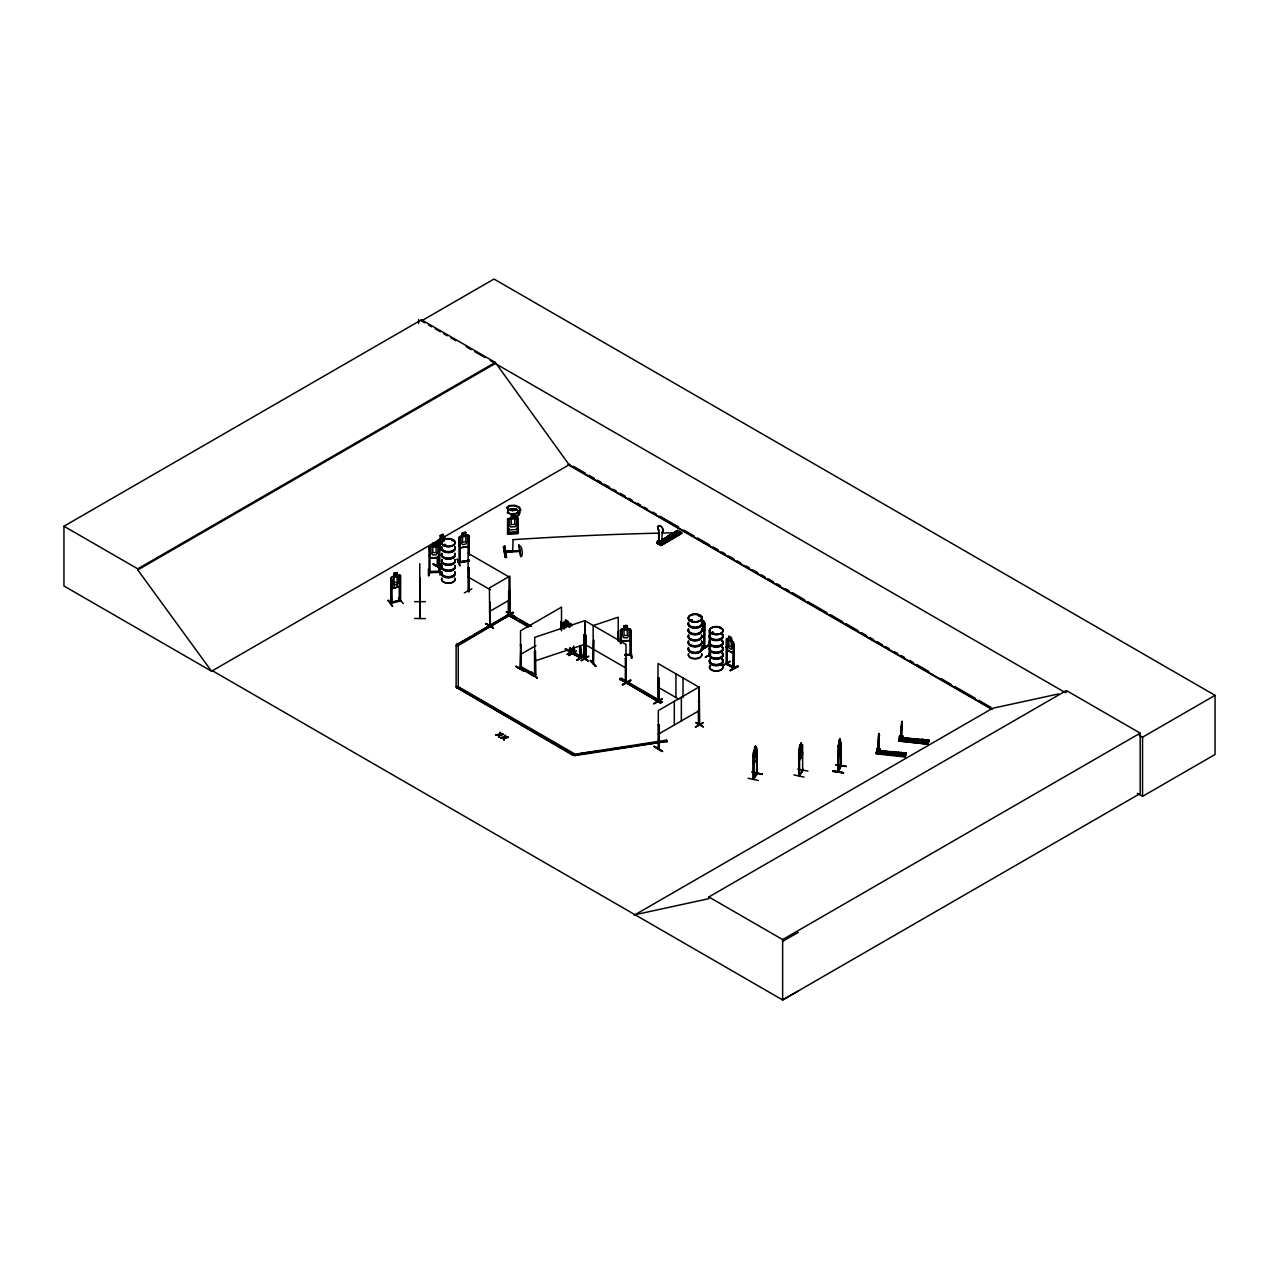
<?xml version="1.0" encoding="UTF-8"?>
<svg xmlns="http://www.w3.org/2000/svg" width="1279" height="1279" viewBox="0 0 1279 1279"><rect width="100%" height="100%" fill="white"/><g stroke="black" fill="none" stroke-linecap="round" stroke-linejoin="round"><path stroke-width="1.5" d="M503.462 546.868L504.661 545.861L506.484 557.404L505.285 557.484L503.462 546.868L505.285 557.484M506.484 557.404L504.613 545.861M520.729 556.589L518.89 545.03L518.89 546.021C522.424 544.31 523.399 557.532 520.729 556.589L518.938 545.03L519.194 545.877M877.026 749.734L878.417 749.094M877.938 749.286L878.417 749.158M900.736 736.992L900.496 736.32M879.312 736.496L878.577 752.26L879.249 734.45M902.047 721.644L901.375 739.454L901.951 721.356L901.071 726.152L901.375 739.454M507.635 512.719L508.514 509.49M511.12 514.254L507.459 512.479M876.707 749.75C877.138 746.169 876.515 756.065 876.962 748.391M899.888 736.512L903.038 736.176L902.047 740.797C903.534 737.152 895.188 739.406 902.047 739.262M505.525 551.009L519.85 550.625L505.541 551.92L505.541 550.929L505.637 552.384L519.866 551.457L519.754 550.05M659.884 540.633L659.612 544.023L659.66 540.857L660.428 541.129L659.197 541.992L658.669 529.922A3.629 2.11 59.5 0 1 658.669 525.749A3.629 2.11 59.5 0 1 662.33 527.811A3.629 2.11 59.5 0 1 662.33 532L661.627 543.191L658.669 541.353L659.596 541.529M899.345 736.672L899.633 736.112M505.621 552.224L519.85 550.53L519.866 551.393M838.081 754.274L838.369 756.56L840.815 748.391M893.302 753.891C892.934 749.654 896.323 756.177 892.726 752.707M894.996 753.395L893.717 752.564L892.678 753.491M917.714 740.509L916.404 741.133L915.428 740.077M917.81 740.573L916.835 739.518L915.428 740.317M838.001 771.829L841.086 765.673M838.049 771.876L837.969 746.488L840.415 740.157L840.783 765.993M841.23 766.105L841.198 742.364M832.981 770.709L843.485 772.804L832.837 771.429M899.713 739.134L899.505 736.944M802.253 756.081L799.151 760.429L798.831 758.271L799.119 760.557L802.221 756.033L802.636 752.596M877.01 751.397L877.282 750.213L906.267 753.507M899.057 741.021L927.994 744.17L899.041 741.069L899.313 739.886L899.105 740.685L928.138 743.691L929.018 740.189L926.092 739.87L925.101 743.259L926.092 739.87M905.18 756.976L905.452 755.793L876.387 752.739M902.287 755.761L903.278 752.676L906.219 752.995L906.012 754.114L877.154 751.013M927.978 744.17L929.018 740.189M928.058 743.579L899.201 739.933L900.032 737.328L929.018 740.493L900.08 737.551M929.018 740.493L928.778 741.628M390.527 603.368L400.615 601.018M748.151 778.24L758.351 780.494M793.891 774.882L804.075 777.12M493.342 627.813L485.652 623.369L493.374 627.781M485.62 623.8L493.374 628.277M590.434 660.54L595.87 666.343M905.388 756.321L876.451 753.235M877.266 750.421L906.219 753.459M899.297 740.093L928.026 743.275M899.936 738.207L928.97 741.037L899.761 738.159L899.761 735.569M905.196 756.976L876.243 753.875L876.515 752.692L905.228 756.081L906.219 752.995M443.733 544.998L445.076 544.87M444.421 544.87L444.74 544.119M445.731 544.742L443.765 544.742M451.903 540.713L452.622 540.761M690.42 620.443L691.475 619.915M692.387 620.747L691.939 620.187M699.341 616.094L698.478 616.142M713.362 633.089L712.115 632.306L711.939 633.217M713.298 632.593L712.147 632.386M712.867 632.274L713.586 633.089M719.917 628.069L720.669 628.644M838.896 743.531L838.864 740.589L838.416 772.02L840.911 766.025M753.859 778.863L753.523 778.687M753.859 778L753.059 778.335M756.465 774.083L756.465 773.219M799.359 775.09L799.183 776.049L799.247 774.466M799.583 775.49L799.567 751.796M802.237 769.894L803.068 769.35L802.652 770.837L802.636 744.778M659.836 540.857L659.245 541.96M659.628 541.049L658.749 541.241M535.501 675.2L535.357 651.267L534.51 651.555L534.606 675.44L535.23 674.928M584.823 657.87L586.086 658.253L584.983 657.774M507.459 512.799L508.387 509.458M516.029 666.839C540.489 679.98 499.977 656.575 523.766 671.203M516.38 666.567L524.182 671.011M654.081 746.744C679.437 761.501 637.629 736.176 661.819 751.109M654.432 746.472L662.234 750.917M433.245 564.439C457.674 577.357 416.586 554.782 441.207 568.276M877.234 750.149L876.371 753.507M879.249 752.068L876.387 751.508L876.323 753.299L905.372 756.385L906.219 753.299M880.16 749.222L877.234 748.902M879.328 753.059L880.16 750.453M895.78 752.18L892.838 751.556L891.847 754.642M895.78 751.876L894.788 754.962M903.038 736.176L900.032 736.096M898.386 752.164L897.394 755.553L898.386 752.164L901.327 752.468L900.336 755.873L901.327 752.468M902.974 737.647L902.127 740.253L902.127 739.022M918.578 739.374L915.652 738.75L914.661 741.836M918.578 739.07L917.587 742.156M921.184 739.342C919.217 747.56 920.416 735.793 924.125 739.965M924.125 739.662L923.134 742.747M798.799 758.351L798.72 750.485L802.125 744.33L801.309 745.833L801.246 742.731L799.359 749.526L800.014 756.321L801.853 751.253L801.198 745.801M659.037 541.145L660.22 540.953M390.846 578.124L391.79 588.612L399.416 586.613L400.487 583.368M703.594 632.402L704.601 630.083M703.738 632.481L704.521 630.019M732.947 653.169L733.954 650.851M733.091 653.249L727.143 649.812L726.312 646.534L727.08 649.876L733.011 653.297L733.874 650.787M458.713 561.753C490.896 557.42 436.363 565.462 469.041 560.873M468.098 560.41L468.354 561.289L468.929 560.01M531.281 672.738L537.244 678.046L532.656 674.097M531.696 672.21L537.164 677.998L531.712 672.178M499.098 737.056L499.881 734.642L503.159 734.21L499.881 735.137L499.098 737.056L499.114 734.69M504.086 739.438L504.869 737.519L508.147 737.104L504.869 738.015L504.086 739.933L503.462 739.086L504.086 739.933M498.49 736.704L500.009 732.387L500.617 733.251L500.009 732.387M500.009 732.883L499.226 734.785L495.9 735.201L499.226 734.29M508.147 737.583L504.981 737.599L504.981 735.265L504.214 737.663L500.888 737.599L504.214 737.168L504.102 738.063L500.888 738.095M631.011 637.629L629.796 640.571L621.434 640.891L620.331 638.029M631.011 637.55L629.796 640.571L621.434 640.891M387.841 600.73L388.4 600.123L392.829 606.342M392.269 606.454L388.256 600.586M429.089 555.086L430.176 557.948L438.537 557.708L439.64 554.702M438.537 557.708L439.768 554.782M499.993 734.722L500.617 732.755M503.462 739.582L504.102 737.567L500.888 737.599M504.869 738.015L505.605 735.633M593.552 639.82L593.36 663.865L593.744 640.012M457.179 559.259L460.216 565.622M459.705 565.814L457.258 559.211M705.592 657.326L710.229 654.624M471.871 588.82L464.309 592.912M576.174 651.059L568.979 655.264M576.541 651.171L568.899 655.647M581.21 660.827L588.804 656.351M654.193 703.482L661.771 699.053M839.04 740.765L839.775 738.607L839.871 741.692L840.527 740.173M839.04 741.74L839.6 740.557M838.976 743.515L837.937 746.52M838.704 747.751L838.528 771.908M838.273 756.401L840.543 751.892M832.837 771.525L832.981 770.693M835.938 764.762L846.314 766.265M390.639 603.352L391.79 603.288L391.534 579.451L391.694 603.32L390.734 603.592L390.734 578.108L391.774 576.797L399.384 574.895L400.535 575.614L400.455 601.13L399.352 601.098L400.359 600.842L400.375 575.614M400.615 600.155L399.464 600.219L400.455 599.947M469.041 567.876L468.066 567.636L469.041 567.876L469.121 591.585L467.97 591.282L468.322 590.227M468.114 591.362L468.114 537.372L469.153 537.42L468.114 537.372M508.355 600.395L508.355 614.655C507.379 612.529 510.593 614.512 508.674 613.536M508.259 614.544L509.314 614.703M569.89 647.989L569.826 651.97L570.818 651.251M565.574 649.156L570.93 652.226L567.077 649.396M580.314 646.135C584.711 669.269 579.067 650.883 573.312 653.169M573.791 653.329L579.803 656.511M534.75 675.408L534.702 637.358L584.887 620.635L585.718 659.277L586.006 635.407L585.047 635.167L586.006 635.407M625.719 681.099L626.294 682.315M657.918 701.516L658.014 663.497L699.005 687.159L698.862 725.545L699.293 701.276L699.565 725.177L699.133 724.074M658.014 701.531L659.069 701.787L658.973 678.11L658.014 677.87L658.973 678.11M698.973 725.241L698.222 723.882L698.942 724.33M659.277 724.681L658.317 724.937L659.277 724.681L659.356 748.295L658.317 748.599L658.317 710.564L699.293 686.887L699.373 724.889M429.152 575.662L428.593 568.915L428.609 575.614M704.601 646.838L703.866 646.471M709.349 655.344L710.5 655.647L709.717 631.538L710.229 655.791L709.349 655.344L710.309 629.364L709.493 630.083M726.888 664.488C729.27 663.609 724.681 662.458 727.127 663.673M726.616 640.267L726.536 663.881L734.242 668.277L733.443 644.216L733.171 668.118L733.443 652.098M513.135 539.45L513.279 539.658A1429.81 541.752 2.4 0 1 658.509 533.135M513.087 539.498L512.719 550.849M512.575 508.594L508.562 509.697M438.489 539.658L437.674 547.012M520.457 668.022L521.033 667.382M520.313 668.613L521.32 668.453L520.457 668.885L520.537 630.803L561.513 607.141L561.513 630.803M659.372 747.48L658.237 747.783L659.085 747.528M518.299 526.5L516.524 529.522L509.426 529.938L507.651 527.124M756.513 774.131L756.896 749.878L757.344 773.635L753.507 779.423L753.523 777.824M753.827 755.17L753.891 778.911M756.8 772.724L753.091 779.343L752.995 753.859L755.521 746.089L755.585 749.19M762.396 774.259L752.036 771.908L762.412 774.307M797.76 769.031L807.96 771.093M799.967 744.65L798.688 750.501L798.815 775.985L803.052 769.462M755.633 746.121L753.635 752.883L753.491 779.359M754.482 748.215L755.265 747.064L754.482 749.19M755.633 749.03L756.385 747.703M753.427 752.244L756.497 747.719M752.915 756.624L756.8 750.869M800.222 744.842L801.309 742.923M800.222 745.817L800.99 743.691M798.656 753.267L802.525 747.512M692.227 620.859L690.948 620.954L691.315 619.787M507.747 534.03C506.196 531.712 519.338 530.913 518.107 533.455L507.555 534.046L507.587 519.002L508.562 518.954L508.45 533.679M507.475 533.807L518.331 533.375L518.171 518.379L517.196 518.443L517.371 533.503L517.084 532.368M459.769 538.779L459.8 562.728L459.88 538.987L458.825 538.939L459.88 538.987M701.915 628.613L703.178 627.014L702.091 616.878L701.995 619.835M629.876 631.346L630.883 631.522L629.876 631.346L630.019 655.28C629.06 653.713 631.922 653.825 630.019 654.384M515.757 509.266L512.543 508.786L516.124 508.978M428.881 572.432L439.624 572.065M840.99 766.569L840.942 742.923M590.37 660.987L595.662 666.471M756.848 773.555L753.875 778.16M509.41 614.847L509.905 590.482L510.225 614.368L509.905 576.094L489.425 587.924L489.761 626.166L490.033 602.265M508.498 509.761L506.596 507.571L509.33 505.557L514.654 505.253L519.434 507.044L520.857 510.321L516.508 513.806L511.088 514.238L507.699 512.527M630.867 631.298L630.787 655.248L631.011 629.812L629.748 628.756C625.063 630.707 629.876 622.777 623.88 626.071L623.896 629.044L620.331 630.163L620.235 643.545M620.459 630.259L621.53 629.236M756.96 774.131L756.8 748.119M535.645 674.465L533.535 676.271L520.697 667.974M699.533 725.161L698.526 724.522L699.357 724.186M894.9 753.315L893.589 753.699M507.651 519.354L508.834 518.315L517.116 517.835L518.299 518.73M507.587 532.927L517.084 532.624M518.187 532.56L517.371 532.64M511.088 513.806L516.077 513.407L520.041 510.225L518.73 507.347L514.478 505.749M630.851 654.352L624.712 654.576M429.968 572.64L429.968 548.739L428.993 548.755L429.968 548.739M438.649 571.281L439.752 572.337L439.752 546.9L438.505 545.909L430.208 546.133L429.073 547.204L429.009 572.64L439.528 572.368M438.649 572.145L428.929 571.809M439.608 571.505L438.697 571.521M713.522 632.961L711.987 633.089M507.299 507.827L509.777 505.988L514.51 505.733M567.38 625.703L569.906 626.118M567.38 625.847L568.228 625.255M563.879 622.026C561.321 622.521 569.171 623.465 569.779 625.399M709.333 632.881L710.069 632.338M399.544 600.155L390.543 602.473L391.79 602.681M658.781 541.72L663.05 543.863L662.746 542.152L660.651 544.614L657.374 542.76L659.165 540.122L657.07 541.353L656.846 543.159M663.05 542.312L660.955 543.543L660.651 545.27L681.531 532.943L677.646 530.753L656.766 543.111L677.646 530.449L681.515 532.64L681.851 533.455L661.243 545.621L657.086 543.095M678.605 531.68L677.646 530.753M681.291 533.199L680.78 532.512L659.9 544.838L660.987 545.286L681.531 532.943M509.873 614.512L510.177 590.626M506.26 611.874L514.126 616.222L506.42 611.81M509.953 613.648L456.731 644.712M489.761 624.903L489.713 625.751M490.097 625.959L489.761 602.105M658.701 541.641L658.669 529.922M662.33 532L662.17 532.096A3.629 2.11 59.5 0 0 662.17 527.907A3.629 2.11 59.5 0 0 658.509 525.845A3.629 2.11 59.5 0 0 658.509 530.018M658.413 543.351L658.413 540.761L659.788 541.321M668.118 536.061C679.565 541.097 662.57 536.684 670.212 534.83L674.081 537.34L670.212 534.83M672.067 533.743C683.514 538.763 666.519 534.35 674.161 532.512L678.046 535.006L674.161 532.512M675.552 531.68C686.999 536.716 670.004 532.304 677.646 530.449M657.854 543.527L677.854 531.249M657.342 543.431L678.398 531.185M657.598 543.591L676.719 532.4M676.991 532.719L658.014 543.815L657.054 542.904M659.9 544.838L680.78 532.512M660.236 544.854L681.515 532.64A1429.81 541.752 2.4 0 0 662.058 533.039M709.253 640.731L710.117 644.024M420.215 618.46L420.151 578.028M508.626 590.738L508.674 614.4M505.876 617.341C503.83 614.751 515.117 613.121 513.087 612.193M513.135 612.273L505.493 616.702M506.676 616.446L513.135 612.593M507.411 616.51L513.487 612.849M520.185 668.741L520.953 644.616L521.224 668.533M521.224 644.776L520.265 645.032M560.554 629.364L561.257 621.37L560.826 629.524M565.51 623.065L565.606 620.107L568.132 621.562L569.235 626.262M568.132 621.562L565.51 620.155L564.327 628.9M563.719 628.692L563.975 624.6M568.132 624.472L567.972 621.658M570.85 651.315L565.302 648.709M574.639 649.588L566.981 654.528L574.671 649.972M572.784 652.866L573.52 654.097L573.44 648.133M580.57 657.822L572.64 653.649L580.394 658.014M584.359 655.216L576.701 660.172L583.24 656.83M576.781 660.124L584.391 655.615M583.208 656.766L577.133 660.396M585.238 658.637L585.478 658.669M625.335 682.187L625.607 658.269L626.039 682.49M626.294 658.669L625.335 658.429M626.294 681.451L625.367 681.307M630.499 680.476C605.782 693.538 647.622 671.011 622.841 684.889M622.489 684.649L630.115 680.14M658.557 701.068L658.797 701.116M659.42 700.62C670.931 693.41 642.873 709.781 658.397 701.404M699.565 701.42L698.606 701.675M696.064 722.507L703.386 726.68M695.44 727.303L703.13 722.939M703.082 722.507L695.408 726.92M212.506 670.788L211.674 671.283L63.95 585.99L63.95 526.229L421.494 319.798L495.309 362.405L569.123 464.789L991.737 708.79M421.494 319.798L421.494 320.901L493.998 279.046L1215.05 695.344L1215.05 754.498L1142.547 796.353L1137.367 793.348M63.95 526.229L137.764 568.835L495.309 362.405M798.288 991.033L782.636 999.954L212.41 670.74L211.563 671.219L137.764 569.938L495.309 363.508M211.563 671.219L439.88 539.402M443.317 537.42L569.954 464.309M489.425 611.586L509.905 599.755M458.442 643.721L470.4 636.83M473.806 634.848L507.971 615.135L528.451 626.966M456.731 687.526L458.234 686.663L574.367 753.715L574.895 755.633L666.983 741.34L666.455 740.173L572.88 754.578L456.731 687.526L572.88 755.313L574.367 753.715M456.731 688.262L458.234 687.399L495.804 709.094M569.826 626.166L569.906 623.209L569.906 626.326L568.723 626.518M568.1 625.175L569.986 626.278M520.537 654.464L535.901 645.591M572.337 624.712L569.826 623.257M522.216 667.27L520.729 668.134L533.535 675.536L535.022 674.672L522.216 667.27L520.601 668.885M699.565 615.423L702.091 616.878M701.915 619.883L704.601 622.265L704.489 647.718L704.793 623.848L703.834 623.592L703.866 647.334M704.793 623.848L703.834 623.592M619.58 678.925L621.066 678.078L662.058 701.739L660.556 703.338L619.58 678.925L660.556 702.603L662.058 701.739M619.58 679.677L621.066 678.813L631.314 684.729M709.413 629.987L709.461 655.44M709.413 637.805L710.197 641.147L709.589 637.789M700.892 649.348L708.614 644.952L700.892 649.844M700.94 649.428L708.63 644.984M708.998 645.639L701.324 650.1L708.646 645.367M728.998 636.334L728.998 639.244L726.312 638.733L726.344 664.169L733.954 668.469L733.954 643.033L731.428 640.555M710.277 654.288L705.241 657.198L710.133 654.944M734.13 644.616L733.171 644.36M722.555 666.183L730.245 661.243L722.555 665.688M733.091 667.366C739.406 668.341 715.265 658.621 733.842 667.622M730.245 670.116L737.967 665.719L730.341 670.612M730.293 670.516L738.351 666.423L730.245 670.612M658.317 734.226L699.293 710.564M634.192 915.22L992.584 708.294L1058.612 693.937M635.023 914.725L708.838 898.673L708.838 896.963L1066.382 690.532L1140.197 733.139L1140.197 793.524L782.636 999.954L782.636 939.569L1140.197 733.139M1066.382 692.243L1065.551 692.738L490.161 360.534M1139.125 735.217L1142.547 737.2L1215.05 695.344M436.203 546.037L436.203 543.063L432.638 543.159L432.766 546.229L430.975 547.252L430.975 552.688L432.766 554.958L436.091 554.862L437.866 552.496L438.521 539.738L444.357 536.269L445.348 536.844M782.636 941.296L798.288 932.375M440.312 550.386L440.152 535.725L442.79 534.334L442.71 537.196M442.694 534.478L440.152 535.725M440.312 539.706L442.694 538.363M437.386 546.661L438.089 542.328L438.361 546.437M438.361 542.488L437.386 542.728M438.169 565.334L441.223 563.639M441.479 563.799L437.706 565.686M438.441 565.494L437.306 566.437L437.386 556.525M441.479 564.407L437.642 566.549L437.642 556.685M535.469 674.321L534.414 674.385L535.357 674.065M535.629 675.152L535.357 651.267M583.863 657.886L584.855 657.902M584.823 658.733L583.752 658.797L583.848 635.103L584.887 635.008L584.039 635.295M515.229 516.524L518.075 515.245L519.258 512.543L518.075 510.705M515.981 509.026L520.073 512.527L518.746 515.533L515.405 516.94M520.793 668.277L520.953 644.616M658.957 748.199L659.005 724.538M437.93 565.989L438.361 556.285M399.544 601.018L399.464 577.421L400.359 577.181M515.693 509.298L518.171 510.689M437.978 566.005L438.089 556.125M617.805 639.34L618.221 631.602L618.412 641.291M535.549 651.459L534.51 651.555M582.664 655.663L588.164 661.083L583.895 658.685L584.807 658.445L584.695 634.816M535.389 674.88L534.414 674.385M534.702 661.019L584.887 644.296M438.745 571.217L429.104 571.489L429.025 572.688M468.194 560.122L469.073 560.314M917.027 741.117L917.619 739.806M397.177 575.566L398.808 576.11L398.808 581.545L397.177 584.295L394.14 585.079L392.525 583.176L393.98 573.312L397.289 572.528L397.289 575.438M393.98 573.312L397.177 572.656L397.177 587.205M394.14 577.325L397.177 576.525M394.14 582.76L397.177 581.961M391.79 588.612L399.416 586.613M391.694 579.659L390.798 579.883M403.285 603.592L398.393 597.917M390.734 602.729L399.352 600.49M400.455 600.267L399.56 600.459M508.466 509.777L512.655 508.722M713.17 633.169L712.307 632.865M512.479 510.673L507.939 509.889M659.085 747.288L658.557 748.807L658.589 725.081M468.258 591.09L469.105 591.506L468.338 567.476M658.333 700.508L658.685 701.979M709.637 654.288L710.133 655.807M733.363 666.967L733.842 668.485M462.422 532.831C470.912 532.336 459.369 531.057 462.454 535.821L459.001 537.372L459.081 562.856L458.873 561.993M465.876 535.246L469.297 535.693L469.153 555.182M460.136 547.78L468.018 546.453M469.153 561.097L459.065 562.824M390.91 602.681L390.734 603.592M578.3 753.875L590.051 752.148M593.968 751.572L599.851 750.709M603.768 750.133L607.685 749.558M611.602 748.982L617.485 748.119M621.402 747.544L625.319 746.968M629.236 746.376L633.153 745.801M637.07 745.225L642.953 744.362M646.87 743.786L650.787 743.211M654.704 742.635L660.588 741.772M574.895 754.898L666.983 741.34M838.48 771.157L838.736 770.486M503.159 734.21L499.993 734.226L499.881 735.137M495.9 734.722L503.159 734.706M495.9 735.201L499.114 735.185M504.981 737.104L508.147 737.104M695.712 722.635L703.45 727.048M593.344 663.833L593.12 625.591L618.221 617.213L618.221 640.875M508.61 519.162L507.587 519.002M517.244 518.65L518.171 518.379M519.866 550.737L505.621 551.457M468.849 591.745L468.769 568.036M509.138 614.144L508.291 613.744M565.302 649.316L570.674 652.386L570.85 648.229M579.883 657.422L579.883 645.591M585.318 658.669L585.318 635.008M658.653 701.931L658.717 678.27M704.089 646.247L704.521 647.654M621.466 629.14L629.748 628.756M621.226 631.666C619.58 630.643 622.697 640.635 621.226 643.497M630.787 651.874L631.938 658.173L631.187 651.858M624.712 655.2L630.851 654.912M624.728 655.424L630.883 655.184M438.649 548.483L439.64 548.675L438.649 548.483L438.777 572.4M438.457 557.548L430.256 557.772L429.2 547.236M439.48 568.595L440.088 575.23M414.524 601.674L425.395 601.658M414.524 618.46L425.395 618.62M456.123 645.575L458.234 645.575L509.458 615.263L458.234 644.84L456.123 644.84L456.123 687.399L458.234 687.399L458.234 644.84L456.731 643.976M456.123 686.663L458.234 686.663M430.08 571.521L430.08 572.384M587.732 661.147L582.153 655.344M902.175 721.372L901.231 728.47M926.843 741.42L899.808 738.591L900.08 737.391L899.169 740.685M928.17 743.579L899.121 740.493L899.201 738.702M878.433 741.276C879.856 717.903 876.515 754.29 878.577 752.26M876.962 750.981L906.171 753.843L878.945 751.604M835.826 764.954L846.33 766.601M442.694 537.404L443.973 537.644L443.973 541.273M799.599 774.786L803.068 770.262L799.215 776.001L799.215 751.732M752.068 772.276L762.236 774.498M756.912 755.953C757.871 757.983 752.676 767.736 753.059 761.724M671.699 535.933L670.26 537.036M670.516 536.908L671.955 535.805M691.651 619.787L692.531 620.443M630.659 651.443L631.346 658.205M570.562 652.386L570.594 648.389M917.395 739.917L915.7 739.997L916.1 741.085M704.217 647.126L704.089 623.449M399.512 601.306L399.464 577.421M713.426 632.354L712.147 632.785M517.387 509.745L512.687 510.705M437.866 547.06L436.091 546.133L436.075 543.159M658.413 540.761L662.746 543.383L662.746 542.152M659.788 543.911L658.605 543.239L658.605 540.649M567.972 625.527L565.606 624.184L565.606 627.813M699.261 701.372L698.302 701.132L699.005 701.531M563.719 624.76L563.016 624.36L563.288 628.149M588.484 656.223L581.29 660.444M658.973 701.771L658.285 677.71M421.494 320.901L424.932 322.884M428.369 324.866L431.806 326.848M435.228 328.831L440.376 331.805M443.813 333.787L447.25 335.769M450.688 337.752L455.836 340.726M466.132 346.673L471.28 349.647M474.717 351.629L485.013 357.56M573.408 466.291L585.478 473.262M588.932 475.26L594.111 478.25M597.549 480.233L601.002 482.231M604.455 484.213L609.635 487.203M613.089 489.202L616.526 491.2M619.979 493.182L625.159 496.172M628.613 498.171L632.05 500.153M637.23 503.143L640.683 505.141M644.136 507.123L647.574 509.122M652.754 512.112L656.207 514.094M659.66 516.092L678.637 527.044M683.801 530.034L694.161 536.013M697.599 537.995L709.685 544.966M713.122 546.964L718.302 549.954M721.756 551.936L725.209 553.935M728.662 555.933L733.826 558.907M737.28 560.905L740.733 562.904M745.897 565.878L749.35 567.876M752.803 569.874L757.983 572.864M761.437 574.847L764.874 576.845M768.327 578.827L773.507 581.817M776.961 583.816L780.398 585.798M785.578 588.788L789.031 590.786M792.484 592.769L804.555 599.739M808.008 601.738L826.985 612.689M830.423 614.687L842.509 621.658M845.947 623.64L858.033 630.627M861.47 632.609L866.65 635.599M870.104 637.597L873.557 639.58M877.01 641.578L882.174 644.568M885.628 646.55L889.081 648.549M894.245 651.539L897.698 653.521M901.151 655.519L904.605 657.502M909.785 660.492L913.222 662.49M916.675 664.472L928.746 671.459M940.832 678.43L951.176 684.393M954.63 686.391L975.333 698.334M978.771 700.332L990.857 707.303M567.988 464.629L991.992 709.429M699.981 616.334L701.5 617.213M727.143 638.269L732.947 641.626M701.02 644.712L704.393 646.774M729.813 661.499L722.507 665.704M701.02 645.335L704.745 647.446M468.066 553.247L509.058 576.925L508.898 614.959M468.066 576.925L490.273 589.731M585.047 644.456L626.039 668.118M658.014 687.159L678.781 699.149M531.664 626.342L509.522 613.504M511.168 615.263L516.284 618.221M519.706 620.187L529.954 626.102M634.736 686.695L655.232 698.526M658.637 700.492L662.058 702.475M528.451 626.23L507.971 615.135M523.814 668.933L535.022 675.408M499.226 711.076L511.184 717.967M514.59 719.949L574.895 755.633M505.605 736.128L504.981 735.265M708.838 896.963L782.636 939.569M442.79 534.334L442.694 541.992M440.152 538.635L439.033 540.425L439.033 545.861L440.312 547.476M433.549 564.247L441.207 568.771M400.535 575.614L399.384 574.895M469.185 535.757L468.018 534.91L460.136 536.237L459.033 537.436L459.033 545.238L460.088 547.956L468.13 546.613L469.297 543.511M672.146 536.189C668.517 533.887 671.155 539.53 672.258 536.109M580.586 657.79L580.57 645.991M726.392 664.153L726.264 663.177M507.251 507.747L508.546 509.937M579.659 657.646L579.611 645.735M569.938 652.002L570.162 647.829M590.434 660.54L595.87 666.007M569.747 627.334L568.979 627.078M703.626 620.779L704.521 622.313M659.069 541.513L659.165 540.122M753.635 758.319L754.274 759.694L756.113 754.61L755.521 746.089M666.983 742.092L666.455 740.173M879.153 734.162L879.568 735.681M838.432 750.933L838.896 752.26L840.207 747.08L839.759 738.766M753.107 761.644L753.523 763.819M837.969 754.258L838.257 756.544M623.88 626.071L624.008 629.14L622.233 630.179L622.233 635.615L624.008 637.869L627.334 637.741L629.108 635.359L629.108 629.923L627.334 629.012L627.334 626.039M428.545 575.678L428.625 568.899M901.008 728.438L901.151 739.422M878.209 741.26L878.353 752.228M1142.547 737.2L1142.547 796.353M900.016 735.601L900.016 738.191M899.457 736.512L899.457 739.102M880.24 748.982L879.249 753.603L879.328 751.828M877.218 748.407L877.218 750.997M731.348 640.603L731.428 637.645L728.918 636.191L727.655 644.968L728.918 648.021L731.268 649.38L732.531 647.782L732.531 642.346L731.268 637.741M727.303 648.549L727.127 664.536L727.048 640.827M701.915 620.859L701.915 626.294M698.302 710.628L698.526 725.385M683.002 677.918L683.002 697.631M681.355 697.247L681.355 720.924M675.952 673.857L675.952 697.519M674.305 701.324L674.305 724.985M625.879 682.49L626.039 644.456L585.047 620.795L585.047 658.925M625.607 658.269L625.719 681.963M617.997 631.938L617.997 639.532M585.75 635.567L585.83 659.277M583.848 635.103L583.943 658.989M573.711 646.007L573.44 654.049L572.736 647.734M573.008 647.59L573.008 653.505M563.064 622.617L563.064 628.565M561.257 621.37L561.257 628.964M509.33 591.138L509.138 615.007M508.562 528.195L508.498 534.03M469.041 537.212L469.041 554.958M465.844 532.272L465.764 535.357L467.474 536.045L467.474 541.481L465.764 544.087L462.566 544.63L460.856 542.584L460.856 537.148L462.566 535.901L462.534 532.911M438.089 542.328L438.089 546.277M419.768 563.655L419.768 618.46M418.601 319.574L418.601 323.491M394.028 573.376L394.14 588.004M137.764 568.835L137.764 569.938M722.219 640.891A6.875 3.965 0 0 1 716.272 646.838A6.875 3.965 0 0 1 710.309 640.891M722.139 641.291A6.779 3.917 0 0 1 716.272 647.158A6.779 3.917 0 0 1 710.405 641.291M722.107 646.391A6.747 3.901 0 0 1 716.272 652.226A6.747 3.901 0 0 1 710.421 646.391M722.107 646.774A6.747 3.901 0 0 1 716.272 652.61A6.747 3.901 0 0 1 710.421 646.774M722.219 634.352A6.875 3.965 0 0 1 716.272 640.315A6.875 3.965 0 0 1 710.309 634.352M722.139 640.203A6.779 3.917 0 0 1 716.272 646.071A6.779 3.917 0 0 1 710.405 640.203M722.123 634.768A6.763 3.901 0 0 1 716.272 640.619A6.763 3.901 0 0 1 710.405 634.768M722.219 640.555A6.875 3.965 0 0 1 716.272 646.503A6.875 3.965 0 0 1 710.309 640.555M722.219 634.016A6.875 3.965 0 0 1 716.272 639.98A6.875 3.965 0 0 1 710.309 634.016M722.123 633.665A6.763 3.901 0 0 1 716.272 639.532A6.763 3.901 0 0 1 710.405 633.665M722.219 659.5A6.875 3.965 0 0 1 716.272 665.448A6.875 3.965 0 0 1 710.309 659.5M722.139 659.9A6.779 3.917 0 0 1 716.272 665.767A6.779 3.917 0 0 1 710.405 659.9M722.107 665.016A6.747 3.901 0 0 1 716.272 670.867A6.747 3.901 0 0 1 710.421 665.016M722.107 647.382A6.747 3.901 0 0 1 716.272 653.233A6.747 3.901 0 0 1 710.421 647.382M722.155 665.368A6.795 3.917 0 0 1 716.272 671.251A6.795 3.917 0 0 1 710.389 665.368M722.155 647.03A6.795 3.917 0 0 1 716.272 652.914A6.795 3.917 0 0 1 710.389 647.03M722.219 652.961A6.875 3.965 0 0 1 716.272 658.925A6.875 3.965 0 0 1 710.309 652.961M722.123 658.813A6.763 3.901 0 0 1 716.272 664.664A6.779 3.917 0 0 1 710.405 658.813A6.763 3.901 0 0 0 716.272 664.664A6.779 3.917 0 0 0 722.139 658.813M722.123 653.377A6.763 3.901 0 0 1 716.272 659.229A6.763 3.901 0 0 1 710.405 653.377M722.219 659.165A6.875 3.965 0 0 1 716.272 665.112A6.875 3.965 0 0 1 710.309 659.165M722.219 652.626A6.875 3.965 0 0 1 716.272 658.589A6.875 3.965 0 0 1 710.309 652.626M722.123 652.274A6.763 3.901 0 0 1 716.272 658.141A6.763 3.901 0 0 1 710.405 652.274M701.579 634.992A6.731 3.885 0 0 1 695.073 639.884A6.731 3.885 0 0 1 688.566 634.992M701.611 623.369A6.763 3.901 0 0 1 695.073 628.277A6.763 3.901 0 0 1 688.534 623.369M701.611 622.265A6.763 3.901 0 0 1 695.073 627.19A6.763 3.901 0 0 1 688.534 622.265M701.611 629.892A6.763 3.901 0 0 1 695.073 634.816A6.763 3.901 0 0 1 688.534 629.892M701.707 629.492A6.875 3.965 0 0 1 695.073 634.496A6.875 3.965 0 0 1 688.438 629.492M701.707 629.156A6.875 3.965 0 0 1 695.073 634.16A6.875 3.965 0 0 1 688.438 629.156M701.611 628.804A6.763 3.901 0 0 1 695.073 633.713A6.763 3.901 0 0 1 688.534 628.804M701.707 622.969A6.875 3.965 0 0 1 695.073 627.957A6.875 3.965 0 0 1 688.438 622.969M701.707 622.633A6.875 3.965 0 0 1 695.073 627.621A6.875 3.965 0 0 1 688.438 622.633M701.595 635.359A6.747 3.901 0 0 1 695.073 640.267A6.747 3.901 0 0 1 688.55 635.359M701.579 635.967A6.731 3.885 0 0 1 695.073 640.859A6.731 3.885 0 0 1 688.566 635.967M701.611 653.601A6.763 3.901 0 0 1 695.073 658.509A6.763 3.901 0 0 1 688.534 653.601M701.627 635.631A6.795 3.917 0 0 1 695.073 640.571A6.795 3.917 0 0 1 688.518 635.631M701.611 641.978A6.763 3.901 0 0 1 695.073 646.886A6.763 3.901 0 0 1 688.534 641.978M701.611 640.875A6.763 3.901 0 0 1 695.073 645.799A6.763 3.901 0 0 1 688.534 640.875M701.611 648.501A6.763 3.901 0 0 1 695.073 653.425A6.763 3.901 0 0 1 688.534 648.501M701.707 648.101A6.875 3.965 0 0 1 695.073 653.105A6.875 3.965 0 0 1 688.438 648.101M701.707 647.766A6.875 3.965 0 0 1 695.073 652.77A6.875 3.965 0 0 1 688.438 647.766M701.611 647.414A6.763 3.901 0 0 1 695.073 652.322A6.763 3.901 0 0 1 688.534 647.414M701.707 641.578A6.875 3.965 0 0 1 695.073 646.566A6.875 3.965 0 0 1 688.438 641.578M701.707 641.243A6.875 3.965 0 0 1 695.073 646.231A6.875 3.965 0 0 1 688.438 641.243M701.595 653.969A6.747 3.901 0 0 1 695.073 658.877A6.747 3.901 0 0 1 688.55 653.969M454.844 559.403A6.731 3.885 0 0 1 448.337 564.295A6.731 3.885 0 0 1 441.831 559.403M454.876 547.764A6.763 3.901 0 0 1 448.337 552.688A6.763 3.901 0 0 1 441.799 547.764M454.892 546.677A6.779 3.917 0 0 1 448.337 551.601A6.779 3.917 0 0 1 441.799 546.677M454.892 554.303A6.779 3.917 0 0 1 448.337 559.227A6.779 3.917 0 0 1 441.799 554.303M454.972 553.903A6.875 3.965 0 0 1 448.337 558.891A6.875 3.965 0 0 1 441.703 553.903M454.972 553.567A6.875 3.965 0 0 1 448.337 558.555A6.875 3.965 0 0 1 441.703 553.567M454.892 553.199A6.779 3.917 0 0 1 448.337 558.124A6.779 3.917 0 0 1 441.799 553.199M454.972 547.38A6.875 3.965 0 0 1 448.337 552.368A6.875 3.965 0 0 1 441.703 547.38M454.972 547.044A6.875 3.965 0 0 1 448.337 552.032A6.875 3.965 0 0 1 441.703 547.044M454.892 559.77A6.779 3.917 0 0 1 448.337 564.71A6.779 3.917 0 0 1 441.799 559.77M454.86 560.362A6.747 3.901 0 0 1 448.337 565.27A6.747 3.901 0 0 1 441.815 560.362M454.892 578.156A6.795 3.917 0 0 1 448.337 583.096A6.795 3.917 0 0 1 441.783 578.156M454.892 560.026A6.795 3.917 0 0 1 448.337 564.966A6.795 3.917 0 0 1 441.783 560.026M454.876 566.373A6.763 3.901 0 0 1 448.337 571.297A6.763 3.901 0 0 1 441.799 566.373M454.892 565.286A6.779 3.917 0 0 1 448.337 570.21A6.779 3.917 0 0 1 441.799 565.286M454.892 572.896A6.779 3.917 0 0 1 448.337 577.836A6.779 3.917 0 0 1 441.799 572.896M454.972 572.512A6.875 3.965 0 0 1 448.337 577.5A6.875 3.965 0 0 1 441.703 572.512M454.972 572.177A6.875 3.965 0 0 1 448.337 577.165A6.875 3.965 0 0 1 441.703 572.177M454.892 571.809A6.779 3.917 0 0 1 448.337 576.733A6.779 3.917 0 0 1 441.799 571.809M454.972 565.989A6.875 3.965 0 0 1 448.337 570.978A6.875 3.965 0 0 1 441.703 565.989M454.972 565.654A6.875 3.965 0 0 1 448.337 570.642A6.875 3.965 0 0 1 441.703 565.654M454.892 578.38A6.795 3.917 0 0 1 448.337 583.304A6.795 3.917 0 0 1 441.783 578.38M832.965 771.109L843.485 772.804L832.965 771.157M839.759 742.651L838.896 749.942L839.759 742.651M516.524 524.278L515.341 526.676L510.609 526.948L509.426 524.694L509.426 519.258L511.2 518.187L511.2 515.277L514.75 515.069L514.75 517.979L516.524 518.842L516.524 524.278M755.473 750.133L754.274 751.924L754.274 757.36L755.473 755.569L755.473 750.133M801.198 746.776L800.014 748.567L800.014 754.002L801.198 752.212L801.198 746.776M442.278 535.214L440.743 537.036L442.278 535.214M445.044 538.459L444.341 538.843L445.044 538.459M396.634 573.28L394.683 574.751L396.634 573.28M465.188 533.023L463.142 533.375L463.142 534.35L465.188 533.998L465.188 533.023M465.764 536.333L462.566 536.86L462.566 542.296L465.764 541.768L465.764 536.333M514.158 515.581L511.792 515.725L511.792 516.7L514.158 516.556L514.158 515.581M514.75 518.938L511.2 519.146L511.2 524.582L514.75 524.374L514.75 518.938M626.742 626.614L624.6 626.694L624.6 627.669L626.742 627.589L626.742 626.614M627.334 629.987L624.008 630.115L624.008 635.551L627.334 635.423L627.334 629.987M435.499 543.719L433.357 543.783L433.357 544.758L435.499 544.694L435.499 543.719M436.091 547.108L432.766 547.204L432.766 552.64L436.091 552.544L436.091 547.108M567.54 621.898L566.021 621.034L567.54 622.873L567.54 621.898M730.853 637.981L729.334 637.102L730.853 638.956L730.853 637.981M731.268 641.626L728.918 640.267L728.918 645.687L731.268 647.046L731.268 641.626M571.921 624.967L570.402 624.088L571.921 625.927L571.921 624.967M711.46 633.153A6.795 3.917 0 0 0 722.827 631.394A6.795 3.917 0 0 0 714.513 626.598A6.795 3.917 0 0 0 711.46 633.153M712.899 634.096A6.747 3.901 0 0 0 723.019 630.723A6.747 3.901 0 0 0 712.899 627.349A6.747 3.901 0 0 0 712.899 634.096M711.492 633.457A6.747 3.901 0 0 0 722.795 631.698A6.747 3.901 0 0 0 714.513 626.934A6.747 3.901 0 0 0 711.492 633.457M691.683 621.226A6.779 3.917 0 0 0 701.851 617.837A6.779 3.917 0 0 0 691.683 614.448A6.779 3.917 0 0 0 691.683 621.226M691.699 621.754A6.747 3.901 0 0 0 701.819 618.381A6.747 3.901 0 0 0 691.699 614.991A6.747 3.901 0 0 0 691.699 621.754M690.276 620.811A6.795 3.917 0 0 0 701.627 619.052A6.795 3.917 0 0 0 693.314 614.256A6.795 3.917 0 0 0 690.276 620.811M444.948 545.813A6.795 3.917 0 0 0 455.132 542.424A6.795 3.917 0 0 0 444.948 539.019A6.795 3.917 0 0 0 444.948 545.813M444.964 546.133A6.747 3.901 0 0 0 455.084 542.76A6.747 3.901 0 0 0 444.964 539.386A6.747 3.901 0 0 0 444.964 546.133A6.747 3.901 0 0 0 455.084 542.776A6.747 3.901 0 0 0 444.964 539.402A6.747 3.901 0 0 0 444.964 546.149"/></g></svg>
